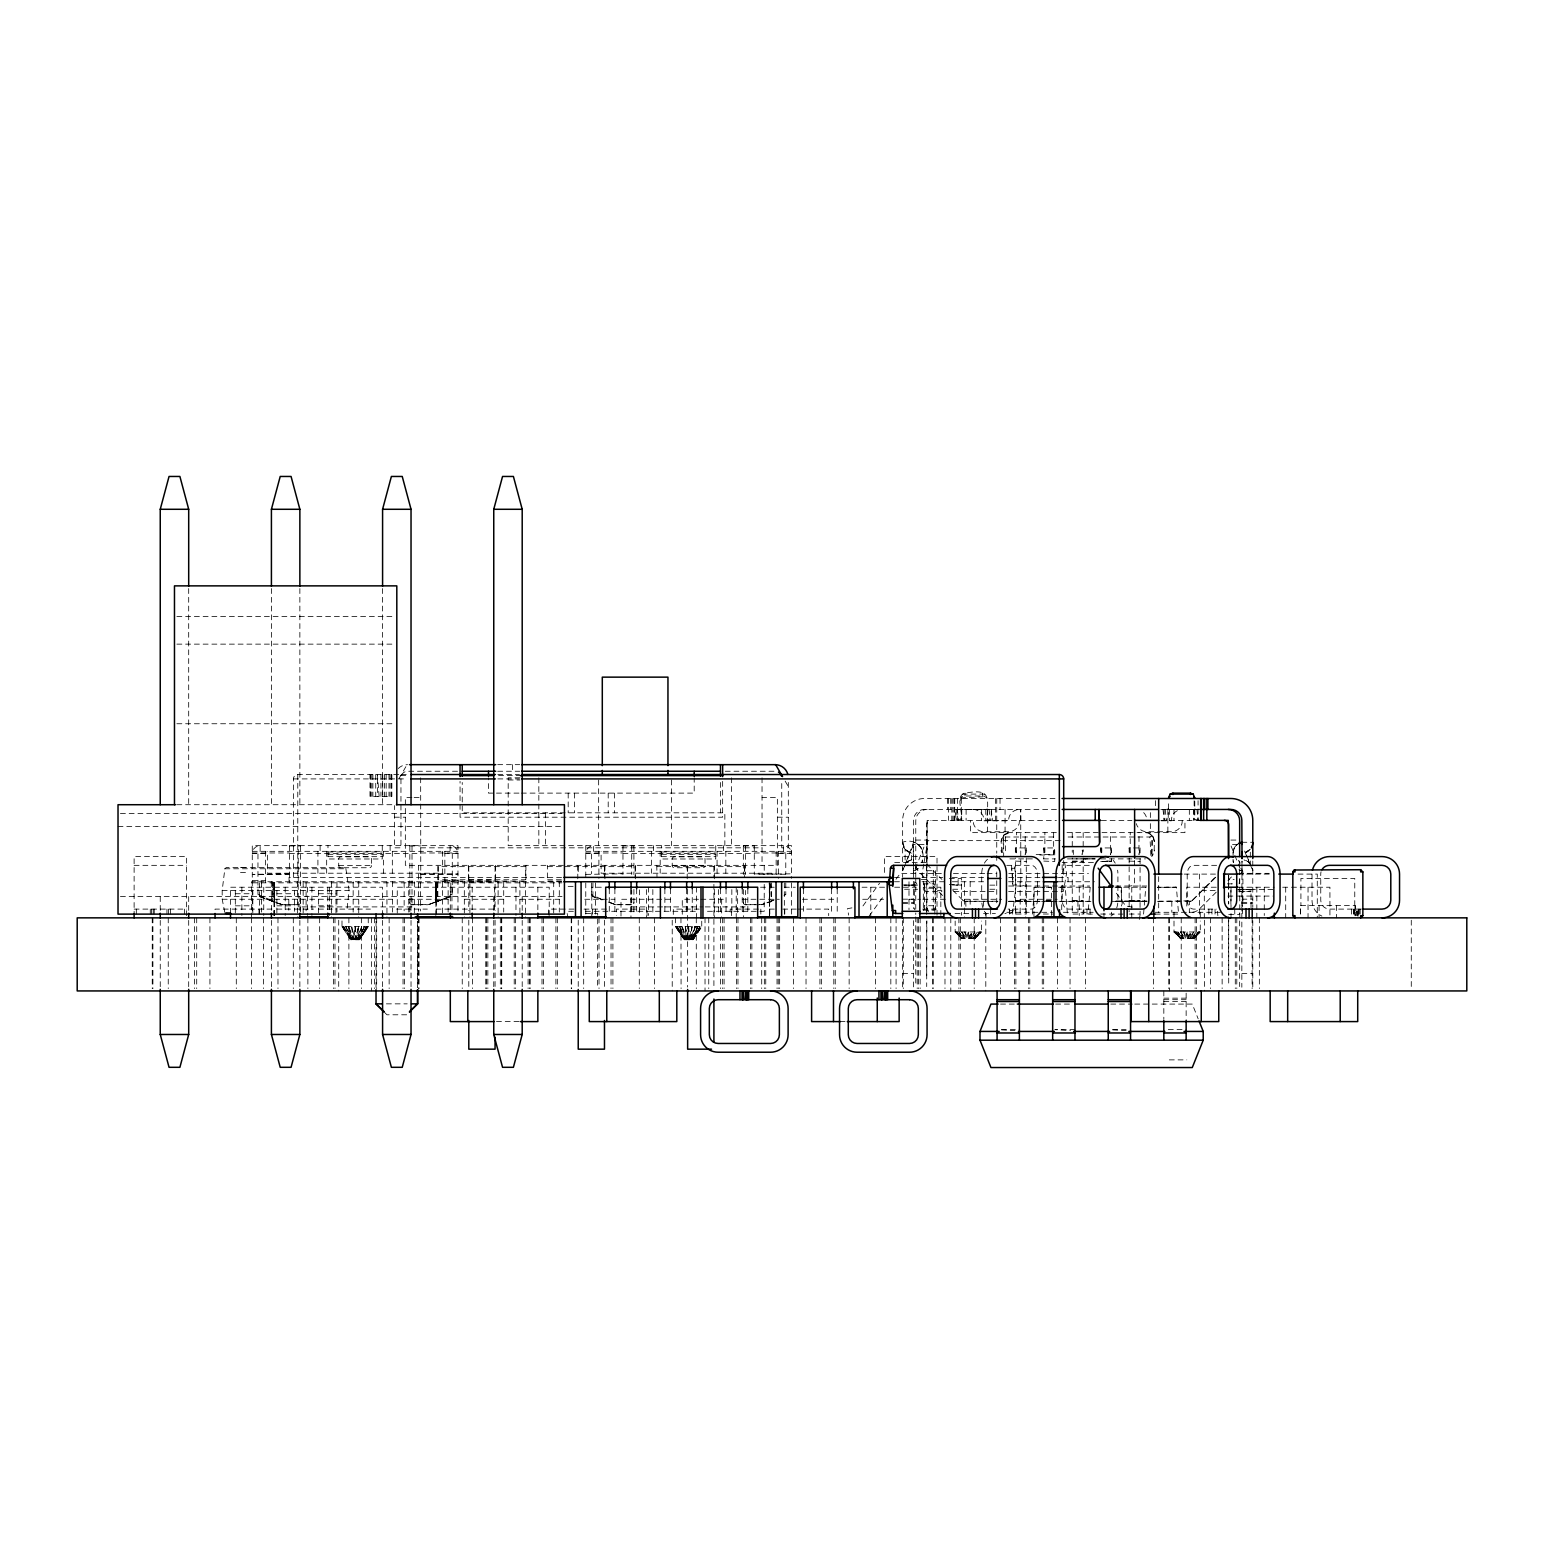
<?xml version="1.0" encoding="UTF-8"?>
<svg xmlns="http://www.w3.org/2000/svg" width="1544" height="1544" viewBox="0 0 1544 1544"><rect width="100%" height="100%" fill="white"/><g stroke="black" fill="none" stroke-linecap="round" stroke-linejoin="round"><path stroke-width="0.75" stroke-dasharray="5 3.75" d="M282.34 904.726L274.446 901.928L274.446 882.84L273.867 901.542L282.34 904.726L298.224 904.726A2.181 2.181 0 0 0 300.404 902.545M409.835 902.545A2.181 2.181 0 0 0 412.016 904.726L427.9 904.726L437.84 901.542L437.84 882.84M771.344 882.84L771.344 901.542L761.404 904.726L770.359 901.542M1239.658 879.462L1239.118 883.843M926.709 975.75L926.863 920.764M926.902 911.211L927.153 820.385L1056.424 820.385M1016.106 885.04L1012.767 885.04L1011.552 865.335A3.339 3.339 0 0 1 1014.852 868.268L1016.106 885.04L1012.98 910.555A3.339 3.339 0 0 1 1009.66 913.488L1004.912 913.488M1355.188 905.595L1355.149 915.824L1355.188 905.595L1300.492 905.595L1300.492 915.824L1300.492 905.595M926.863 862.015L927.153 820.385M273.906 915.515L274.446 882.84M435.833 915.515L436.373 882.84L435.794 901.928L427.9 904.726M769.337 915.515L769.877 882.84L769.298 901.928L773.197 900.384M974.862 938.559L980.98 931.978L973.974 938.559L977.584 931.978L971.581 938.559L971.697 931.978L968.3 938.559L964.903 931.978L965.019 938.559L959.017 931.978L962.607 938.559L955.62 931.978L961.738 938.559L974.862 938.559L981.424 931.978L981.424 921.035M1193.686 938.559L1199.804 931.978L1192.817 938.559L1196.407 931.978L1190.405 938.559L1190.521 931.978L1187.124 938.559L1183.727 931.978L1183.843 938.559L1177.84 931.978L1181.449 938.559L1174.444 931.978L1180.562 938.559L1193.686 938.559L1200.267 931.978L1200.267 921.035M1357.813 915.669L1357.967 909.107L1357.967 917.85M436.855 901.542L435.794 901.928L436.373 882.84M274.407 915.515L273.867 882.84L274.446 901.928L272.4 901.542L273.076 882.84M774.219 899.862L769.298 901.928L769.993 882.84M926.728 911.385L926.882 910.111M1002.654 852.732L1003.677 835.207L1009.872 832.641A8.762 8.762 0 0 0 1001.11 841.383L1001.747 853.388M1151.863 854.141L1152.886 836.616L1150.319 834.049L1145.551 832.641A8.762 8.762 0 0 1 1154.314 841.383L1154.159 851.748L1151.747 856.322A8.762 8.762 0 0 0 1154.314 850.146M1032.415 914.106L1034.596 887.317L1044.034 887.317M1090.18 887.317L1087.999 914.106L1095.005 914.106M1143.583 914.106L1144.123 907.409M1144.316 905.17L1145.764 887.317M368.244 917.85L368.244 926.612L341.996 926.612L350.893 939.736L343.752 926.612L352.032 939.736L348.558 926.612L353.981 939.736L355.12 926.612L356.259 939.736L361.682 926.612L358.208 939.736L366.488 926.612L359.347 939.736L350.739 939.736L341.996 926.612L341.996 917.85M675.5 917.85L675.5 926.612L684.397 939.736L677.256 926.612L685.536 939.736L682.062 926.612L687.485 939.736L688.624 926.612L689.763 939.736L695.186 926.612L691.712 939.736L699.992 926.612L692.851 939.736L701.748 926.612L701.748 917.85M367.8 926.612L359.347 939.736L368.244 926.612L359.501 939.736L367.8 926.612L358.903 939.736L364.403 926.612L357.301 939.736L358.517 926.612L355.12 939.736L351.723 926.612L352.939 939.736L345.837 926.612L351.337 939.736L342.44 926.612M693.005 939.736L701.304 926.612L692.407 939.736L697.907 926.612L690.805 939.736L692.021 926.612L688.624 939.736L685.227 926.612L686.443 939.736L679.341 926.612L684.841 939.736L675.944 926.612L684.243 939.736L693.005 939.736L701.748 926.612L675.5 926.612L684.243 939.736M1001.11 841.383L1003.677 835.207L1005.491 837.002L1056.038 837.002M922.347 860.066L922.058 862.556A10.943 10.943 0 0 0 922.347 860.066C926.111 848.061 914.569 837.523 902.642 842.271M1019.503 820.385L1019.136 823.647A10.943 10.943 0 0 1 1008.56 831.753L984.049 831.753A10.943 10.943 0 0 1 973.473 823.647L973.106 820.385M1182.318 820.385L1181.951 823.647A10.943 10.943 0 0 1 1171.375 831.753L1146.864 831.753A10.943 10.943 0 0 1 1136.287 823.647M1233.077 852.983L1234.196 848.158L1237.342 844.317A10.943 10.943 0 0 0 1233.077 852.983L1233.077 860.066A10.943 10.943 0 0 0 1233.366 862.556L1233.077 860.066M224.787 912.33L222.182 899.245L222.182 890.483L224.864 868.77L226.273 867.535L345.74 867.728L349.098 890.483L346.917 910.149M960.638 800.41L961.121 797.051L963.572 795.99L983.953 795.99L986.886 798.036M1015.354 852.327L1015.354 847.946L1026.277 847.946L1025.197 854.527L1025.197 832.641M1036.14 854.527L1053.645 854.527L1054.726 847.946L1043.802 847.946L1043.802 858.889M1082.826 850.146L1082.093 854.527L1082.093 850.146M1100.698 852.327L1100.698 847.946L1111.622 847.946L1110.541 854.527L1110.541 832.641M1129.146 852.327L1129.146 847.946L1140.07 847.946L1138.989 854.527L1138.989 832.641M356.259 939.736L358.517 926.612M689.763 939.736L692.021 926.612M923.775 864.1L922.115 873.479L925.281 891.428L941.956 891.428M924.181 861.764L927.905 840.65L1060.767 840.65M1139.279 919.433L1140.418 912.967M961.738 938.559L955.157 931.978L961.951 938.559L956.933 931.978L963.649 938.559L961.738 931.978L966.602 938.559L968.3 931.978L969.999 938.559L974.862 931.978L972.932 938.559L979.668 931.978L974.631 938.559L981.424 931.978L955.157 931.978L955.157 921.035M969.999 938.559L971.697 931.978M1174.444 931.978L1180.793 938.559L1174 931.978L1180.793 938.559L1175.756 931.978L1182.492 938.559L1180.562 931.978L1185.425 938.559L1187.124 931.978L1188.822 938.559L1193.686 931.978L1191.775 938.559L1198.491 931.978L1193.473 938.559L1200.267 931.978L1174 931.978L1174 921.035M1188.822 938.559L1190.521 931.978M1228.541 883.843L1228.715 879.462L1234.177 879.462M357.301 939.736L361.682 926.612M690.805 939.736L695.186 926.612M902.642 870.797L905.286 864.215M906.154 862.015L913.585 842.271A10.943 10.943 0 0 1 922.347 852.983M917.078 864.138L913.585 872.9L913.179 844.452L924.972 844.452L917.966 861.957M904.475 866.396L913.585 844.452M1233.714 849.316L1234.505 847.617M358.208 939.736L364.403 926.612M691.712 939.736L697.907 926.612M971.581 938.559L974.862 931.978M1190.405 938.559L1193.686 931.978M960.638 797.901L985.921 796.665M398.989 778.601L407.037 764.666M358.903 939.736L366.488 926.612M692.407 939.736L699.992 926.612M692.851 939.736L701.304 926.612M450.809 882.84L450.809 894.458L449.439 896.504L435.794 901.928L435.794 882.84L435.794 901.928M412.016 904.726L428.653 904.591L450.906 896.504L452.276 894.458L452.276 853.523A2.181 2.181 0 0 0 450.095 851.323L450.095 845.649A7.874 7.874 0 0 1 457.97 853.523L444.846 853.523M785.78 882.84L785.78 894.458L782.943 896.504M972.932 938.559L977.584 931.978M1191.775 938.559L1196.407 931.978M862.961 905.923L879.52 883.284M869.195 915.939L883.303 896.639M896.002 879.269L900.229 873.479L941.377 873.479M957.936 809.442L991.267 809.442L991.267 820.385L986.886 819.381C988.276 796.434 990.804 788.463 965.019 793.133C954.443 795.797 963.977 812.511 960.638 819.381L956.257 820.385L955.118 809.442M973.974 938.559L979.668 931.978M1192.817 938.559L1198.491 931.978M974.631 938.559L980.98 931.978M1193.473 938.559L1199.804 931.978M1250.312 849.412L1244.02 853.195L1250.312 849.412L1250.312 863.656L1244.02 859.854M1215.244 877.552L1191.698 901.213L1158.521 901.252M1215.611 877.224L1202.506 890.405L1215.765 890.405M1150.859 855.453L1149.933 837.002L1151.747 835.207L1151.747 853.986M1157.517 901.349L1191.891 900.77L1215.881 876.973M1216.189 892.2L1199.437 908.953A11.387 11.387 0 0 1 1191.389 912.292M1227.943 880.466L1232.98 875.409M960.638 808.94L959.345 809.403L989.607 809.442M1168.538 808.94L1165.816 809.442M909.609 860.375L906.405 862.305L911.404 859.854L911.404 853.195L905.112 849.412L902.642 842.484A10.943 10.943 0 0 0 905.112 849.412L905.112 863.656M918.082 868.732L913.585 870.797A10.943 10.943 0 0 0 918.082 868.732L915.38 870.256M1248.536 851.149L1245.815 852.674M906.888 861.919L911.404 859.854M770.668 882.84L771.344 901.542L762.157 904.591L745.52 904.726A2.181 2.181 0 0 1 743.339 902.545M436.373 901.542L450.906 896.504M1012.98 910.555L1009.66 910.555L1009.66 913.488M851.921 907.872L847.502 908.663L848.64 915.129M1190.829 901.194L1189.324 901.349L1189.324 912.292M1240.083 891.641L1251.026 891.023M1014.852 868.268L1011.552 868.268L1012.767 878.459L1016.106 878.459M1102.879 861.436L1111.622 861.089L1102.879 861.089M1015.354 901.349L1043.802 901.349M1147.057 901.078L1116.003 901.02M289.461 873.827L252.27 874.367L289.461 874.367M420.779 874.367L457.97 873.827M585.774 874.367L622.965 873.827M758.934 874.29L791.474 873.827M1039.807 855.029L1056.25 854.836M989.858 885.137L998.601 885.137M1237.902 889.614L1251.026 889.518L1251.026 909.049M1046.388 887.279L1051.097 887.26M1060.516 887.298L1065.244 887.221L1060.516 887.317L1065.244 887.221L1067.425 914.106M1116.1 887.298L1120.828 887.221L1116.1 887.317L1120.828 887.221L1122.469 907.409M1157.556 887.26L1176.412 887.221L1157.556 887.317L1176.412 887.221L1177.319 898.473M1163.018 809.442L1164.157 820.385L1168.19 819.999L1168.538 800.41M1072.25 858.889L1093.306 858.85M1083.174 858.889L1095.024 858.869M1058.894 901.329L1089.774 901.329M1115.849 901.31L1146.671 901.271M176.865 616.519L394.415 616.519M176.865 644.137L394.415 644.137M176.865 723.75L394.415 723.75M497.689 764.666L519.73 764.666M457.487 771.247L407.539 771.247A6.562 6.562 0 0 0 400.957 777.809L400.957 847.83L394.395 847.83L394.395 805.601M497.689 771.247L519.73 771.247M725.217 771.247L775.165 771.247M293.418 877.378L293.418 778.909A4.381 4.381 0 0 1 297.78 774.528L406.226 774.528M497.805 774.528L519.498 774.528M400.726 775.609L407.365 775.609M498.596 775.609L520.289 775.609M519.981 777.809L508.188 777.809L508.188 845.649L791.474 845.649L791.474 878.401M293.418 778.909L406.226 778.909M497.805 778.909L519.498 778.909M508.188 779.99L519.981 779.99M518.977 793.114L488.502 793.114L488.502 777.809M521.312 793.114L694.202 793.114L694.202 777.809M962.221 794.098L985.304 794.098M411.901 797.495L405.339 797.495L405.339 865.335L777.365 865.335L777.365 797.495L762.041 797.495M414.101 797.495L420.663 797.495M1054.996 798.499L924.528 798.499A21.886 21.886 0 0 0 902.642 820.385L902.642 877.166M176.846 804.713L394.434 804.713M1197.488 809.442L1167.245 809.403L1199.167 809.442L1160.818 809.442M1056.424 809.442L924.528 809.442A10.943 10.943 0 0 0 913.585 820.385L913.585 908.702M120.413 813.456L562.035 813.456M394.395 817.201L405.339 817.201M777.365 817.201L788.308 817.201M1101.374 820.385L1131.906 820.385M1160.818 820.385L1200.692 820.385M1161.3 820.81L1171.375 820.81L1171.742 817.548A10.943 10.943 0 0 1 1182.318 809.442M118.019 826.6L562.035 826.6M1056.366 832.641L970.481 832.641L970.481 820.385M1067.001 832.641L1184.943 832.641L1184.943 820.385M1068.081 837.002L1135.477 837.002M1137.889 837.002L1149.933 837.002M915.766 840.071L926.709 840.071L926.825 862.131M1230.896 840.071L1237.458 840.071M1241.839 842.271L1252.782 842.271M1237.535 844.452L1230.452 844.452L1233.965 853.214M289.461 845.919L300.404 845.919M409.835 845.919L420.779 845.919M622.965 845.919L633.909 845.919M743.339 845.919L754.283 845.919M420.663 847.83L762.041 847.83M252.27 851.323L457.97 851.323M585.774 851.323L791.474 851.323M327.984 851.979L382.256 851.979M661.488 851.979L715.76 851.979M252.27 852.983L289.461 852.983M420.779 852.983L457.97 852.983M585.774 852.983L622.965 852.983M754.283 852.983L791.474 852.983M265.394 853.523L252.27 853.523A7.874 7.874 0 0 1 260.145 845.649L260.145 851.323A2.181 2.181 0 0 0 257.964 853.523L257.964 894.458L259.334 896.504L281.587 904.591L298.224 904.726M289.461 853.523L420.779 853.523M598.898 853.523L585.774 853.523A7.874 7.874 0 0 1 593.649 845.649L593.649 851.323A2.181 2.181 0 0 0 591.468 853.523L591.468 873.827M622.965 853.523L754.283 853.523M778.35 853.523L791.474 853.523A7.874 7.874 0 0 0 783.599 845.649L783.599 851.323A2.181 2.181 0 0 1 785.78 853.523L785.78 873.827M327.984 854.295L382.256 854.295M661.488 854.295L715.76 854.295M327.984 856.669L382.256 856.669M661.488 856.669L715.76 856.669M1009.872 858.889L1032.859 858.889M1043.454 858.889L1055.459 858.889M1067.444 858.889L1095.178 858.889M1100.698 858.889L1145.551 858.889M1015.354 861.089L1026.277 861.513M1043.802 861.089L1054.726 861.513L1054.726 847.946M1072.25 861.089L1083.174 861.089M1129.146 861.089L1140.07 861.513M1072.25 861.513L1083.174 861.513M1100.698 861.513L1111.622 861.513L1111.622 858.001M894.69 862.536L926.496 862.536M1062.176 862.536L1093.982 862.536M134.116 865.335L186.631 865.335M1006.746 865.335L1031.238 865.335A8.762 6.195 -90 0 1 1037.414 874.097L1037.414 900.345A8.762 6.195 -90 0 1 1031.238 909.107L1008.02 909.107M1089.292 865.335L1068.409 865.335A8.762 6.195 -90 0 0 1062.214 874.097L1062.214 900.345A8.762 6.195 -90 0 0 1068.409 909.107L1092.901 909.107M1216.614 865.335L1193.396 865.335A8.762 6.195 -90 0 0 1187.201 874.097L1187.201 900.345A8.762 6.195 -90 0 0 1193.396 909.107L1216.614 909.107M338.715 865.547L371.525 865.547L371.525 858.985A2.181 2.181 0 0 0 369.344 856.804L340.896 856.804A2.181 2.181 0 0 0 338.715 858.985L338.715 865.547A2.181 2.181 0 0 0 340.896 867.747L369.344 867.747A2.181 2.181 0 0 0 371.525 865.547M672.219 865.547L705.029 865.547L705.029 858.985A2.181 2.181 0 0 0 702.848 856.804L674.4 856.804A2.181 2.181 0 0 0 672.219 858.985L672.219 865.547A2.181 2.181 0 0 0 674.4 867.747L702.848 867.747A2.181 2.181 0 0 0 705.029 865.547M547.58 866.647L635.124 866.647L635.124 877.59M657.011 866.647L744.536 866.647L744.536 877.59M240.497 867.535L247.619 867.535M224.864 868.77L346.416 868.77M926.709 870.719L935.471 870.719L935.471 909.976M240.497 872.553L247.619 872.553M1238.558 873.344L1269.303 873.344M953.42 873.479L984.705 873.479M987.118 873.479L996.749 873.479M1008.772 873.479L1088.443 873.479M1184.209 874.097L1216.904 874.097M1237.921 874.097L1269.187 874.097M1298.041 874.097L1317.283 874.097L1317.283 917.85M561.572 877.378L289.037 877.378L289.037 881.759M894.42 877.378L900.268 877.378M921.961 877.378L942.67 877.378M952.32 877.378L984.628 877.378M1008.714 877.378L1040.058 877.378M1058.431 877.378L1068.081 877.378L1068.081 881.759M949.367 878.459L961.41 878.459L961.41 906.791M921.247 879.462L926.709 879.462L926.882 883.843M547.58 879.771L561.784 879.771M468.797 880.08L495.064 880.08M252.27 880.659L265.394 880.659M444.846 880.659L457.97 880.659M561.63 881.084L547.367 881.084L547.367 865.335M561.572 881.759L251.614 881.759L251.614 916.769M894.42 881.759L899.747 881.759M922.038 881.759L946.067 881.759M952.32 881.759L985.439 881.759M1008.599 881.759L1041.023 881.759M1058.431 881.759L1094.426 881.759M468.797 881.971L495.064 881.971M252.27 882.84L561.939 882.84M916.808 883.843L915.785 882.55M923.254 883.843L934.139 883.843A4.381 1.023 -90 0 1 935.162 888.225L935.162 905.73A4.381 1.023 -90 0 1 934.139 910.111L921.421 910.111M1227.326 883.843L1234.003 883.843M949.367 884.596L958.11 884.596L958.11 878.459M902.314 885.04L919.819 885.04M1008.657 886.024L1089.639 886.024M1115.81 886.024L1146.767 886.024M568.153 886.352L573.635 886.352M601.311 887.221L591.796 887.221L591.796 917.85M760.497 887.221L774.818 887.221M784.371 887.221L795.314 887.221M862.054 887.221L885.137 887.221M894.671 887.221L916.171 887.221M1058.605 887.221L1091.183 887.221M1114.922 887.221L1149.276 887.221M1216.247 887.221L1186.796 887.221L1186.796 906.077M1238.134 887.221L1274.34 887.221M1282.697 887.221L1329.924 887.221L1329.924 917.85M923.505 883.843A4.381 1.023 -90 0 1 924.528 888.225L935.162 888.225M904.514 889.247L917.638 889.247M952.648 889.247L961.41 889.247M989.858 889.247L998.601 889.247M1272.912 889.518L1237.902 889.518L1251.026 889.614M222.182 890.483L349.098 890.483M937.44 890.405L941.859 890.405M953.864 891.428L996.71 891.428M1008.618 891.428L1063.391 891.428L1066.557 873.479L1064.491 861.764M235.306 893.744L252.811 893.744M276.878 893.744L294.402 893.744M318.469 893.744L335.974 893.744M257.964 894.458L274.446 901.928L273.751 882.84M450.809 894.458L452.276 894.458M591.468 882.84L591.468 894.458L602.102 899.612M784.313 894.458L785.78 894.458M1227.866 896.08L1237.342 896.08M1237.902 896.08L1272.912 896.08M259.334 896.504L273.867 901.542M591.468 894.458L592.838 896.504L603.029 899.862M120.413 896.62L562.035 896.62M902.642 899.168L913.585 899.168M1241.839 899.168L1252.782 899.168M222.182 899.245L349.098 899.245M353.151 899.264L392.543 899.264M408.735 899.264L448.127 899.264M464.319 899.264L503.711 899.264M519.903 899.264L559.295 899.264M584.751 899.264L614.879 899.264M670.463 899.264L620.997 899.264L620.997 916.769M698.506 899.264L682.274 899.264L682.274 916.769M700.822 899.264L726.047 899.264M742.239 899.264L779.315 899.264M802.455 899.264L837.215 899.264M862.671 899.264L883.535 899.264M908.991 899.264L920.571 899.264M922.887 899.264L946.067 899.264M964.575 899.264L1001.651 899.264M1020.159 899.264L1057.235 899.264M1015.354 900.48L1026.277 900.48M1045.983 900.48L1052.545 900.48M1072.25 900.48L1083.174 900.48M1129.146 900.48L1140.07 900.48M1015.354 900.905L1026.277 900.905M1045.983 900.905L1054.726 900.905M1072.25 900.905L1083.174 900.905M1129.146 900.905L1140.07 900.905M962.645 900.075A4.381 4.381 0 0 0 965.733 901.349L984.995 901.349M987.407 901.349L997.906 901.349M1008.367 901.349L1090.952 901.349M1111.622 901.349L1147.057 901.349M902.642 902.371L913.585 902.371M1241.839 902.371L1252.782 902.371M902.642 903.529L913.585 903.529M1241.839 903.529L1252.782 903.529M615.844 904.726L607.95 901.928L615.844 904.726L631.728 904.726A2.181 2.181 0 0 0 633.909 902.545M745.52 904.726L759.127 904.726M235.306 905.826L252.811 905.826M276.878 905.826L294.402 905.826M318.469 905.826L335.974 905.826M923.505 910.111A4.381 1.023 -90 0 0 924.528 905.73L935.162 905.73M662.55 906.907L631.728 906.907L631.728 890.425M664.924 906.907L702.848 906.907M705.222 906.907L745.52 906.907L745.52 890.425M134.116 909.107L186.631 909.107M276.878 909.107L313.548 909.107M318.469 909.107L335.974 909.107M339.796 909.107L370.444 909.107M396.692 909.107L427.341 909.107M436.083 909.107L495.18 909.107M574.001 909.107L548.564 909.107L548.564 915.669M584.018 909.107L607.661 909.107M699.22 909.107L673.3 909.107L673.3 915.669M758.49 909.107L730.196 909.107L730.196 915.669M774.316 909.107L769.587 909.107L769.587 915.669M782.731 909.107L796.318 909.107M797.958 909.107L828.684 909.107L828.684 915.669M922.694 909.107L937.015 909.107M1361.132 909.107L1329.519 909.107A8.762 8.762 0 0 1 1320.757 900.345L1320.757 874.097A8.762 8.762 0 0 1 1321.066 871.82M568.617 911.288L573.403 911.288M585.369 911.288L697.888 911.288M707.461 911.288L757.66 911.288M759.86 911.288L764.222 911.288L764.222 883.728M1006.746 912.292L1052.699 912.292M1063.43 912.292L1093.191 912.292M1155.144 912.292L1186.815 912.292M1189.169 912.292L1221.979 912.292M567.15 913.488L567.941 917.85M585.659 913.488L597.702 913.488L597.586 988.585M955.022 913.488L969.285 913.488M983.528 913.488L995.417 913.488M1043.358 914.029L1052.545 914.048M1100.698 914.048L1123.009 914.106M1129.146 914.048L1140.07 914.048L1140.07 858.001M1155.259 914.106L1178.593 914.106L1177.493 900.712M1228.715 914.473L1239.658 914.473L1239.658 912.813M902.642 973.569L913.585 973.569M1241.839 973.569L1252.782 973.569M1163.829 998.157L1186.139 998.157M1163.829 999.701L1186.139 999.701M1163.829 1001.516L1186.139 1001.516M386.405 1003.851L407.211 1003.851M1000.531 1004.082L1014.91 1004.082M1055.652 1004.082L1070.031 1004.082M1110.773 1004.082L1132.35 1004.082M1134.744 1004.082L1192.277 1004.082L1198.163 1018.808M406.651 1014.794L386.965 1014.794L384.224 1012.053M496.473 1021.588L520.347 1021.588M840.399 1021.588L845.012 1021.588M1001.535 1029.636L1019.387 1029.636M1074.971 1029.636L1054.88 1029.636L1070.513 1030.659M1112.703 1029.636L1126.097 1029.636M1168.287 1029.636L1186.139 1029.636M1169.291 1059.879L1186.796 1059.879M1199.167 820.385L1194.786 819.381L1194.786 800.41M997.038 901.252L963.726 901.213L952.744 890.174M1008.927 901.271L1044.612 901.31M1047.006 901.31L1056.521 901.329M631.728 904.726L615.091 904.591L607.371 901.542M754.283 873.827L786.822 874.29M420.779 873.827L457.97 874.367M1237.902 891.023L1251.026 891.756M1112.703 1029.887L1126.097 1030.659M1001.535 1029.887L1014.929 1030.659M1196.079 809.403L1194.786 808.94M988.179 809.403L986.886 808.94M1132.331 907.1L1125.711 905.923L1116.061 892.721M1240.044 870.256L1241.839 870.797A10.943 10.943 0 0 1 1239.465 870.025L1238.365 869.426M906.888 851.149L911.404 853.195M273.385 901.542L274.446 901.928M592.838 896.504L601.542 899.862M1245.815 860.375L1249.019 862.305L1246.394 860.626M915.38 842.792L918.564 844.722M909.609 852.674L905.112 849.412M926.844 864.331L941.937 879.424M942.573 895.539L919.105 872.071A11.387 11.387 0 0 1 916.171 866.975M928.658 911.558L926.709 907.911A4.381 4.381 0 0 0 928.002 910.999L926.709 907.911M955.62 931.978L961.951 938.559M1175.756 931.978L1181.449 938.559M956.933 931.978L962.607 938.559M1177.84 931.978L1182.492 938.559M959.017 931.978L963.649 938.559M675.944 926.612L684.397 939.736M785.143 781.09L788.308 786.552M677.256 926.612L684.841 939.736M343.752 926.612L351.337 939.736M1152.886 836.616L1154.314 841.383M1180.562 931.978L1183.843 938.559M961.738 931.978L965.019 938.559M679.341 926.612L685.536 939.736M345.837 926.612L352.032 939.736M920.919 847.617L921.71 849.316M904.051 847.868L902.642 842.484M1244.58 851.034L1247.301 857.615M1248.227 859.815L1250.949 866.396M1246.626 855.434L1249.27 862.015M1250.138 864.215L1252.782 870.797M1234.833 855.395L1237.458 861.957M1238.346 864.138L1241.839 872.9L1242.013 861.05L1241.839 911.095M682.062 926.612L686.443 939.736M348.558 926.612L352.939 939.736M1183.727 931.978L1185.425 938.559M964.903 931.978L966.602 938.559M685.227 926.612L687.485 939.736M351.723 926.612L353.981 939.736M1129.146 847.946L1130.227 854.527L1130.227 832.641M1100.698 847.946L1101.779 854.527L1101.779 847.946M1043.802 847.946L1044.883 854.527L1044.883 832.641M1015.354 847.946L1016.434 854.527L1016.434 832.641M1196.947 809.442L1198.067 820.385L1198.067 800.68M1165.237 809.442L1166.376 820.385M991.267 809.442L992.406 820.385M989.048 809.442L990.186 820.385M957.357 809.442L958.477 820.385M1217.463 911.327L1217.869 915.669M1357.311 915.669L1356.751 909.107L1356.751 915.669M379.148 796.414L377.392 774.528L377.392 796.414M437.164 882.84L437.84 901.542M965.733 901.349L965.965 907.911M769.298 901.928L769.298 882.84L769.877 901.542M769.298 882.84L769.838 915.515M435.794 882.84L436.334 915.515M1234.737 909.107L1234.814 915.669M1020.816 820.385L1020.719 809.442L1020.816 881.663A4.381 4.381 0 0 0 1025.197 886.024M1228.426 875.351L1228.503 904.051M1228.561 920.764L1228.715 975.75M1411.274 920.224L1411.274 988.585M1360.148 909.107L1360.148 917.85M1359.183 909.107L1359.183 917.85M1358.43 909.107L1358.43 915.669M1354.764 905.595L1354.764 878.459L1300.916 878.459L1300.916 905.595M1354.802 909.107L1354.802 915.669M1354.049 909.107L1354.049 915.669M1353.586 909.107L1353.586 917.85M1351.405 909.107L1351.405 917.85M1336.602 905.595L1336.602 917.85M1319.078 905.595L1319.078 917.85M1312.014 874.097L1312.014 900.345A17.505 17.505 0 0 0 1321.915 916.132M1308.038 887.221L1308.038 917.85M1285.708 887.221L1285.708 917.85M1264.266 887.221L1264.266 915.495M1259.344 917.85L1259.344 988.585M1256.835 887.221L1256.835 910.786M1256.835 913.141L1256.835 917.85M1252.782 860.954L1252.782 907.389M1252.782 920.649L1252.782 987.234M1252.126 917.85L1252.126 988.585M1242.38 887.221L1242.38 906.077M1242.38 908.432L1242.38 915.495M1241.839 913.276L1241.839 987.234M1239.658 860.934L1239.813 917.85M1239.658 920.938L1239.658 986.577M1236.802 917.85L1236.802 988.585M1235.277 917.85L1235.277 988.585M1231.012 887.221L1231.012 917.85M1230.896 890.405L1230.896 905.73M1228.715 875.371L1228.715 903.761M1228.715 916.827L1228.715 986.577M1222.134 917.85L1222.134 988.585M1215.051 909.107L1215.051 917.85M1211.963 909.107L1211.963 915.669M1210.438 917.85L1210.438 988.585M1208.875 909.107L1208.875 915.669M1204.629 920.224L1204.629 990.939M1204.301 887.221L1204.301 917.85M1200.267 912.292L1200.267 918.854M1199.437 874.097L1199.437 917.85M1196.542 917.85L1196.542 988.585M1195.114 917.85L1195.114 988.585M1194.13 800.68L1194.13 820.385M1193.686 809.442L1193.686 820.385M1189.324 809.442L1189.324 820.385M1187.124 931.978L1187.124 938.559M1186.139 993.139L1186.139 1019.484M1181.218 917.85L1181.218 988.585M1174 809.442L1174 820.385M1174 912.292L1174 918.854M1171.819 901.349L1171.819 912.292M1169.619 809.442L1169.619 820.385M1169.619 917.85L1169.619 990.939M1168.75 917.85L1168.75 988.585M1167.862 809.442L1167.862 831.753M1164.157 809.442L1164.157 820.385M1163.829 990.939L1163.829 1019.484M1158.676 876.645L1158.676 912.292M1155.394 800.68L1155.394 807.242M1153.426 917.85L1153.426 988.585M1150.357 812.646L1150.357 817.548M1150.357 823.647L1150.357 831.753M1140.07 847.946L1140.07 856.708M1134.608 860.452L1134.608 881.663A4.381 4.381 0 0 1 1130.227 886.024M1131.771 887.221L1131.771 910.786M1131.771 913.141L1131.771 917.85M1129.146 858.001L1129.146 911.848M1121.484 887.221L1121.484 906.077M1111.622 847.946L1111.622 856.708M1111.622 912.214L1111.622 914.048M1103.979 913.141L1103.979 917.85M1090.064 909.107L1090.064 917.85M1086.976 909.107L1086.976 917.85M1085.374 917.85L1085.374 988.585M1083.869 909.107L1083.869 917.85M1083.174 832.641L1083.174 847.946M1083.174 849.779L1083.174 851.921M1083.174 858.001L1083.174 914.048L1072.25 914.048L1072.25 858.001M1079.237 887.221L1079.237 915.495M1077.924 901.349L1077.924 912.292M1073.331 850.146L1073.331 854.527M1072.25 832.641L1072.25 852.327M1070.05 917.85L1070.05 988.585M1063.7 860.568L1063.7 877.378M1062.176 864.717L1062.176 873.479M1061.732 887.221L1061.732 910.786M1057.582 917.85L1057.582 988.585M1053.645 832.641L1053.645 854.527M1051.445 915.495L1051.445 887.221L1033.94 887.221L1033.94 917.85M1043.686 917.85L1043.686 988.585M1042.258 917.85L1042.258 988.585M1029.79 917.85L1029.79 988.585M1028.362 917.85L1028.362 988.585M1026.277 847.946L1026.277 856.708M1026.277 858.001L1026.277 914.048L1015.354 914.048L1015.354 858.001M1025.756 881.759L1025.756 916.769M1020.159 881.759L1020.159 914.588M1015.759 909.107L1015.894 988.585M1014.466 917.85L1014.466 988.585M1012.767 878.459L1012.767 885.04M1012.671 909.107L1012.671 917.85M1009.564 909.107L1009.564 917.85M1005.491 837.002L1005.491 852.327M1005.067 809.442L1005.067 831.753M1003.677 835.207L1003.677 856.322M1000.57 917.85L1000.57 988.585M1000.029 798.499L1000.029 809.442M996.749 798.499L996.749 853.195M996.749 855.395L996.749 862.575M996.749 871.955L996.749 902.815M995.648 798.499L995.648 820.385M990.669 909.107L990.669 915.669M987.562 809.442L987.562 831.753M985.805 809.442L985.805 820.385M986.018 913.488L986.018 917.85M985.805 920.224L985.805 990.939M985.477 912.388L985.477 915.225M983.605 901.349L983.605 907.911M982.524 793.133L982.524 795.874M981.424 809.442L981.424 820.385M974.206 917.85L974.206 988.585M970.172 881.759L970.172 907.447M968.3 931.978L968.3 938.559M966.1 809.442L966.1 820.385M965.019 793.133L965.019 795.874M964.575 881.759L964.575 916.769M961.738 809.442L961.738 820.385M961.41 912.388L961.41 915.225M961.294 798.499L961.294 820.385M960.31 917.85L960.31 988.585M958.882 917.85L958.882 988.585M957.357 798.499L957.357 820.385M956.257 809.442L956.257 820.385M954.732 798.499L954.732 820.385M954.153 798.499L954.153 820.385M952.976 798.499L952.976 820.385M951.876 798.499L951.799 820.385M950.795 917.85L950.795 990.939M950.718 798.499L950.718 809.442M948.595 798.499L948.595 820.385M947.514 798.499L947.514 809.442M944.986 917.85L944.986 988.585M940.836 915.495L940.836 887.221L923.331 887.221L923.331 910.786M937.015 863.173L937.015 856.592L884.5 856.592L884.5 874.097M937.015 866.493L937.015 915.669M934.834 909.107L934.834 915.669M933.29 870.719L933.29 909.976M933.29 917.85L933.29 988.585M932.518 917.85L932.518 988.585M926.709 914.473L926.709 824.747A4.381 4.381 0 0 1 931.09 820.385M926.709 921.556L926.709 986.577M926.496 864.717L926.496 873.479M924.528 888.225L924.528 905.73M920.147 917.85L920.147 988.585M918.622 917.85L918.622 988.585M917.194 917.85L917.194 988.585M915.766 877.146L915.766 820.81A11.387 11.387 0 0 1 927.153 809.442M915.766 878.015L915.766 914.473M915.766 916.827L915.766 986.577M914.588 881.759L914.588 909.763M913.585 920.649L913.585 987.234M908.991 881.759L908.991 909.763M903.298 917.85L903.298 988.585M902.642 920.649L902.642 987.234M896.08 917.85L896.08 988.585M890.83 917.85L890.83 988.585M875.506 917.85L875.506 988.585M870.797 887.221L870.797 917.85M849.142 917.85L849.142 988.585M837.215 888.765L837.215 914.588M835.246 917.85L835.246 988.585M833.818 917.85L833.818 988.585M831.618 888.765L831.618 914.434M821.35 917.85L821.35 988.585M819.922 917.85L819.922 988.585M806.026 917.85L806.026 988.585M803.42 888.765L803.42 914.434M793.558 917.85L793.558 988.585M791.474 882.84L791.474 915.669M788.308 782.441L788.308 847.83L781.746 847.83L781.746 782.441M784.757 909.107L784.757 915.669M784.313 882.84L784.371 915.495M779.662 917.85L779.662 988.585M778.35 851.323L778.35 878.401M778.234 917.85L778.234 988.585M777.037 917.85L777.037 988.585M776.149 851.323L776.149 873.209L601.098 873.209L601.098 851.323M765.766 917.85L765.766 988.585M764.222 865.335L764.222 874.522M764.338 917.85L764.338 988.585M762.041 777.809L762.041 865.335M761.713 917.85L761.713 988.585M760.845 909.107L760.845 915.669M754.283 845.649L754.283 874.367M751.87 917.85L751.87 988.585M750.442 917.85L750.442 988.585M747.836 888.765L747.836 914.434M745.52 845.649L745.52 874.483M744.748 865.335L744.748 874.348M743.339 845.649L743.339 874.522M743.339 889.402L743.552 916.769M742.239 888.765L742.239 914.588M737.974 917.85L737.974 988.585M737.646 889.846L737.646 915.515M736.546 917.85L736.546 988.585M736.218 887.221L736.218 917.85M731.837 889.576L731.837 915.495M731.412 777.809L731.412 845.649M731.412 911.288L731.412 915.669M726.047 888.765L726.047 914.588M725.834 851.323L725.834 873.209M724.85 845.649L724.85 812.819L462.235 812.819L462.235 782.48M724.078 917.85L724.078 988.585M723.634 845.649L723.634 851.323M722.65 781.38L722.65 817.201L460.054 817.201L460.054 781.38M722.65 917.85L722.65 988.585M721.666 899.264L721.666 916.769M720.469 782.48L720.469 812.819M720.45 888.765L720.45 914.434M720.469 917.85L720.469 988.585M718.5 889.576L718.5 915.495M717.072 851.323L717.072 873.209M715.76 845.649L715.76 858.985L661.488 858.985L661.488 845.649M714.332 865.335L714.332 878.845M714.332 889.576L714.332 917.85M713.907 866.647L713.907 877.59M713.907 884.365L713.907 987.06M708.754 917.85L708.754 988.585M705.029 917.85L705.029 990.939M696.614 887.221L696.614 917.85M696.286 917.85L696.286 988.585M692.252 888.765L692.252 914.434M688.624 926.612L688.624 939.736M687.64 866.647L687.64 874.309M687.64 889.132L687.64 987.06M687.196 865.335L687.196 878.845M686.655 888.765L686.655 914.588M680.962 917.85L681.078 988.585M672.219 920.224L672.219 990.939M671.582 779.99L671.582 845.649M670.463 888.765L670.463 914.588M664.866 888.765L664.866 914.434M660.176 851.323L660.176 873.209M656.779 865.335L657.011 877.59M654.598 917.85L654.598 988.585M653.614 845.649L653.614 851.323M652.842 889.576L652.842 915.495M651.414 851.323L651.414 873.209M648.461 887.221L648.461 915.495M647.052 915.669L647.052 909.107L616.403 909.107L616.403 915.669M646.492 889.576L646.492 917.85M639.602 889.846L639.602 915.515M639.274 917.85L639.274 988.585M636.668 888.765L636.668 914.434M635.337 865.335L635.337 878.845M633.909 845.649L633.909 874.522M633.909 889.402L633.909 915.515M631.728 845.649L631.728 874.483M631.071 888.765L631.071 914.588M630.956 889.576L630.956 917.85M622.965 845.649L622.965 874.367M614.879 888.765L614.879 914.588M614.512 793.114L614.512 812.819M612.91 917.85L612.91 988.585M611.038 917.85L611.038 988.585M609.282 888.765L609.282 914.434M608.201 793.114L608.201 812.819M604.92 865.335L604.92 878.845M604.476 866.647L604.476 877.59M604.476 920.185L604.476 987.06M598.898 851.323L598.898 878.401M599.014 917.85L599.014 988.585M598.647 779.99L598.647 845.649M595.501 882.84L595.501 915.669M592.935 882.84L592.935 894.458M592.491 909.107L592.491 917.85M585.774 845.649L585.774 878.401M585.774 882.84L585.774 915.669M583.69 917.85L583.69 988.585M578.228 866.647L578.228 874.309M578.228 920.185L578.228 987.06M577.784 865.335L577.784 878.845M574.503 793.114L574.503 812.819M571.666 917.85L571.666 988.585M571.222 917.85L571.222 988.585M568.192 793.114L568.192 812.819M559.295 881.759L559.295 912.099M557.326 917.85L557.326 988.585M555.898 917.85L555.898 988.585M553.698 881.759L553.698 916.769M549.22 915.495L549.22 887.221L397.252 887.221L397.252 915.495M545.399 812.819L545.399 845.649M543.43 917.85L543.43 988.585M542.002 917.85L542.002 988.585M538.837 777.809L538.837 845.649M537.852 887.221L537.852 910.786M530.21 917.85L530.21 988.585M529.534 917.85L529.534 988.585M528.106 917.85L528.106 988.585M525.925 865.335L525.925 881.084L437.956 881.084L437.956 865.335M525.5 881.759L525.5 916.769M522.2 896.62L522.2 910.883M522.2 920.398L522.2 989.318M519.903 881.759L519.903 916.769M515.966 887.221L515.966 915.495M515.638 917.85L515.638 988.585M514.21 917.85L514.21 988.585M512.569 764.666L512.569 771.247M503.711 881.759L503.711 912.099M501.742 917.85L501.742 988.585M501.626 917.85L501.626 988.585M500.314 917.85L500.314 988.585M498.114 881.759L498.114 916.769M495.508 865.335L495.508 881.084M495.064 866.647L495.064 910.632M495.064 920.185L495.064 987.06M494.524 887.221L494.524 915.495M493.752 896.62L493.752 910.883M493.752 920.398L493.752 989.318M487.846 917.85L487.846 988.585M486.418 917.85L486.418 988.585M485.742 917.85L485.742 988.585M472.522 917.85L472.522 988.585M472.194 887.221L472.194 915.495M469.916 881.759L469.916 916.769M468.797 866.647L468.797 910.632M468.797 920.185L468.797 987.06M468.372 865.335L468.372 881.084M464.319 881.759L464.319 916.769M462.235 917.85L462.235 988.585M457.97 910.863L457.97 845.649L252.27 845.649L252.27 910.863M451.948 887.221L451.948 915.495M450.308 887.221L450.308 913.141M448.127 881.759L448.127 912.099M444.846 851.323L444.846 882.84M442.645 851.323L442.645 873.209L267.594 873.209L267.594 851.323M442.53 881.759L442.53 916.769M420.663 777.809L420.779 882.84M420.45 882.84L420.45 910.979M419.042 917.85L419.042 988.585M418.482 865.335L418.482 911.288M418.366 917.85L418.366 988.585M414.332 881.759L414.332 916.769M412.016 845.649L412.016 906.907L298.224 906.907L298.224 845.649M411.032 896.62L411.032 910.883M411.032 920.398L411.032 989.318M409.835 845.649L409.835 915.515M408.735 881.759L408.735 912.099M404.47 917.85L404.47 988.585M404.142 882.84L404.142 910.863M403.042 917.85L403.042 988.585M392.33 851.323L392.33 873.209M392.543 881.759L392.543 912.099M391.848 774.528L391.848 796.414L370.039 796.414L370.039 774.528M391.558 774.528L391.558 796.414M390.111 774.528L390.111 796.414M390.13 845.649L390.13 851.323M389.146 917.85L389.146 988.585M388.992 774.528L388.992 796.414M386.946 881.759L386.946 916.769M386.154 774.528L386.154 796.414M384.495 774.528L384.495 796.414M383.568 851.323L383.568 873.209M382.738 774.528L382.738 796.414M382.584 588.553L382.584 804.713M382.468 915.495L382.468 887.221L230.5 887.221L230.5 913.141M382.584 920.398L382.584 989.318M382.256 845.649L382.256 858.985L327.984 858.985L327.984 845.649M380.943 774.528L380.943 796.414M376.678 917.85L376.678 988.585M376.022 921.208L376.022 987.33M375.732 774.528L375.732 796.414M374.574 917.85L374.574 988.585M372.895 774.528L372.895 796.414M371.776 774.528L371.776 796.414M371.525 917.85L371.525 990.939M370.328 774.528L370.328 796.414M361.354 917.85L361.354 988.585M358.748 881.759L358.748 916.769M355.12 926.612L355.12 939.736M353.151 881.759L353.151 912.099M348.886 917.85L348.886 988.585M338.715 920.224L338.715 990.939M336.959 881.759L336.959 912.099M335.974 890.483L335.974 915.669M334.99 917.85L334.99 988.585M333.562 917.85L333.562 988.585M331.362 881.759L331.362 916.769M329.412 887.221L329.412 915.495M327.772 887.221L327.772 913.141M326.672 851.323L326.672 873.209M320.11 845.649L320.11 851.323M319.666 917.85L319.666 988.585M318.469 890.483L318.469 915.669M317.91 851.323L317.91 873.209M311.907 887.221L311.907 915.495M307.874 917.85L307.874 988.585M307.526 887.221L307.526 915.495M306.098 882.84L306.098 910.863M303.164 881.759L303.164 916.769M300.404 845.649L300.404 915.515M299.864 588.553L299.864 804.713M299.864 896.62L299.864 910.883M299.864 920.398L299.864 989.318M297.78 774.528L297.78 877.378M297.567 881.759L297.567 916.769M294.402 890.483L294.402 911.307M293.302 917.85L293.302 988.585M289.461 845.649L289.461 882.84M288.805 899.264L288.805 910.207M285.196 887.221L285.196 915.495M277.978 917.85L277.978 988.585M276.878 890.483L276.878 915.669M274.156 915.669L274.156 909.107L215.06 909.107L215.06 913.488M272.4 882.84L272.4 901.542M271.416 588.553L271.416 804.713M271.416 896.62L271.416 910.883M271.416 920.398L271.416 989.318M271.3 881.759L271.3 899.264M265.394 851.323L265.394 882.84M263.754 887.221L263.754 915.495M263.406 917.85L263.406 988.585M261.399 881.759L261.399 912.099M259.431 882.84L259.373 915.495M258.987 909.107L258.987 915.669M252.811 890.483L252.811 915.669M251.614 917.85L251.614 988.585M241.868 887.221L241.868 915.495M236.29 917.85L236.29 988.585M235.306 890.483L235.306 915.669M209.926 917.85L209.926 988.585M196.706 917.85L196.706 988.585M194.602 917.85L194.602 988.585M188.696 588.553L188.696 804.713M188.696 896.62L188.696 910.883M188.696 920.398L188.696 989.318M186.631 915.669L186.631 856.592L134.116 856.592L134.116 913.488M184.45 909.107L184.45 915.669M170.477 909.107L170.477 915.669M168.528 909.107L168.528 915.669M168.238 917.85L168.238 988.585M166.945 909.107L166.945 915.669M160.248 896.62L160.248 910.883M160.248 920.398L160.248 989.318M154.226 909.107L154.226 915.669M153.203 909.107L153.203 915.669M152.914 917.85L152.914 988.585M152.238 917.85L152.238 988.585M151.621 909.107L151.621 915.669M150.27 909.107L150.27 915.669M136.316 909.107L136.316 915.669M986.384 914.029A17.505 12.371 -90 0 1 984.416 911.269M982.949 907.949A17.505 12.371 -90 0 1 981.714 900.345L981.714 874.097A17.505 12.371 -90 0 1 982.949 866.493M984.416 863.173A17.505 12.371 -90 0 1 988.72 858.31M1116.698 907.949A17.505 12.371 -90 0 0 1117.914 900.345L1117.914 874.097A17.505 12.371 -90 0 0 1117.605 870.198M1113.263 914.029A17.505 12.371 -90 0 1 1110.908 916.132M1113.263 860.394A17.505 12.371 -90 0 1 1115.212 863.173M1238.249 860.394A17.505 12.371 -90 0 1 1240.218 863.173M1242.592 870.198A17.505 12.371 -90 0 1 1242.92 874.097L1242.92 900.345A17.505 12.371 -90 0 1 1241.685 907.949M398.255 768.526A13.124 13.124 0 0 1 407.539 764.666M973.106 809.442A10.943 10.943 0 0 1 983.682 817.548L984.049 820.81L1008.56 820.81L1008.927 817.548A10.943 10.943 0 0 1 1019.503 809.442M1231.649 883.998A4.381 1.023 -90 0 1 1231.919 883.843M1143.66 812.646A10.943 10.943 0 0 1 1146.497 817.548M1192.779 900.075A4.381 4.381 0 0 1 1189.691 901.349M1001.419 852.404A8.762 8.762 0 0 1 1001.11 850.146M417.594 921.208L417.594 987.33L417.594 921.208M902.931 868.095L902.642 870.565A10.943 10.943 0 0 1 902.931 868.095M917.638 885.059L904.514 885.156L917.638 885.156M525.693 866.647L438.168 866.647L438.168 879.771L525.693 879.771L525.693 866.647M961.41 885.04L952.648 885.04L961.41 885.175M1252.782 870.565L1252.493 868.095A10.943 10.943 0 0 1 1252.782 870.565"/><path stroke-width="1.5" d="M409.546 1011.667L417.594 1003.851L417.594 989.685L417.594 1003.851L409.392 1012.053M946.646 865.335L893.744 865.335A3.339 3.339 0 0 0 890.444 868.268L889.19 885.04L892.316 910.555A3.339 3.339 0 0 0 895.636 913.488L902.757 913.488M1242.148 851.574L1242.032 858.676L1241.839 820.385A10.943 10.943 0 0 0 1230.896 809.442L1199.881 809.442M746.08 990.939L745.327 999.701L745.327 990.939M885.04 990.939L884.287 999.701L884.287 990.939M892.49 878.459C887.124 875.815 887.144 887.703 892.528 885.04L893.744 865.335M160.248 804.713L160.248 509.288L169.049 476.459L179.895 476.459L188.696 509.288L188.696 586.141M271.416 586.141L271.416 509.288L280.217 476.459L291.063 476.459L299.864 509.288L299.864 586.141M188.696 989.318L188.696 1034.48L179.895 1067.309L169.049 1067.309L160.248 1034.48L160.248 989.318M382.584 586.141L382.584 509.288L391.385 476.459L402.231 476.459L411.032 509.288L411.032 804.713M299.864 989.318L299.864 1034.48L291.063 1067.309L280.217 1067.309L271.416 1034.48L271.416 989.318M493.752 804.713L493.752 509.288L502.553 476.459L513.399 476.459L522.2 509.288L522.2 804.713M411.032 989.318L411.032 1034.48L402.231 1067.309L391.385 1067.309L382.584 1034.48L382.584 989.318M522.2 989.318L522.2 1034.48L513.399 1067.309L502.553 1067.309L493.752 1034.48L493.752 989.318M1292.83 915.669L1295.011 915.669L1295.011 917.85L1292.83 915.669L1292.83 871.897L1293.93 870.005L1360.669 869.716L1362.85 871.897L1362.85 915.669L1360.669 917.85L1360.669 915.669L1362.85 915.669M1199.013 1020.912L1203.22 1031.431L1203.22 1040.193L1192.277 1067.541L990.939 1067.541L979.996 1040.193L979.996 1031.431L990.939 1004.082L998.138 1004.082M1251.373 847.868L1252.145 846.151M1062.542 846.633L1095.217 846.633A4.381 4.381 0 0 0 1099.598 842.271L1099.598 819.266M1193.821 796.665L1194.786 798.036L1193.203 794.098L1190.405 793.133L1172.9 793.133L1170.12 794.098L1168.538 797.901L1170.12 796.357M1238.365 843.622L1241.839 842.271L1241.839 844.452M890.444 868.268L893.744 868.268L892.799 886.43M160.248 509.288L188.696 509.288M271.416 509.288L299.864 509.288M382.584 509.288L411.032 509.288M493.752 509.288L522.2 509.288M409.45 764.666L495.721 764.666M521.698 764.666L775.667 764.666L782.557 776.613M462.235 771.247L495.721 771.247M521.698 771.247L720.469 771.247M411.051 774.528L495.412 774.528M521.911 774.528L1059.338 774.528A4.381 4.381 0 0 1 1063.7 778.909L1063.7 858.174M460.054 775.609L493.771 775.609M520.289 775.609L722.65 775.609M411.051 778.909L495.412 778.909M521.911 778.909L1063.7 778.909M1170.12 794.098L1193.203 794.098M1062.079 798.499L1230.896 798.499A21.886 21.886 0 0 1 1252.782 820.385L1252.782 858.58M175.611 804.713L118.019 804.713L118.019 914.125L564.428 914.125L564.428 804.713L396.422 804.713M1062.176 809.442L1158.251 809.442M1062.542 820.385L1100.602 820.385M1134.608 820.385L1158.676 820.385M1199.881 820.385L1228.271 820.385L1228.387 858.618M994.085 865.335A8.762 6.195 -90 0 0 987.909 874.097L987.909 900.345A8.762 6.195 -90 0 0 994.085 909.107A8.762 6.195 -90 0 0 1000.28 900.345L1000.28 874.097A8.762 6.195 -90 0 0 994.085 865.335L956.952 865.335A8.762 6.195 -90 0 0 950.757 874.097L950.757 900.345A8.762 6.195 -90 0 0 956.952 909.107L997.443 909.107M1105.543 865.335A8.762 6.195 -90 0 1 1111.738 874.097L1111.738 900.345A8.762 6.195 -90 0 1 1105.543 909.107A8.762 6.195 -90 0 1 1099.347 900.345L1099.347 874.097A8.762 6.195 -90 0 1 1105.543 865.335L1142.676 865.335A8.762 6.195 -90 0 1 1148.871 874.097L1148.871 900.345A8.762 6.195 -90 0 1 1142.676 909.107L1105.388 909.107M1230.529 865.335A8.762 6.195 -90 0 1 1236.725 874.097L1236.725 900.345A8.762 6.195 -90 0 1 1230.529 909.107A8.762 6.195 -90 0 1 1224.334 900.345L1224.334 874.097A8.762 6.195 -90 0 1 1230.529 865.335L1267.663 865.335A8.762 6.195 -90 0 1 1273.858 874.097L1273.858 900.345A8.762 6.195 -90 0 1 1267.663 909.107L1227.692 909.107M1292.83 871.897L1295.011 871.897L1295.011 869.716M1362.85 871.897L1360.669 871.897L1360.669 869.716M1153.87 874.097L1181.874 874.097M1223.485 874.097L1237.921 874.097M1278.799 874.097L1293.235 874.097M563.985 877.378L893.05 877.378M1042.47 877.378L1056.926 877.378M987.658 878.459L1000.782 878.459M563.927 881.759L892.799 881.759M1043.339 881.759L1057.679 881.759M1108.669 886.024L1113.514 886.024M1099.193 887.221L1112.722 887.221M1223.408 887.221L1237.728 887.221M1362.348 909.107L1382.034 909.107A8.762 8.762 0 0 0 1390.797 900.345L1390.797 874.097A8.762 8.762 0 0 0 1382.034 865.335L1329.519 865.335A8.762 8.762 0 0 0 1321.934 869.716M902.314 911.307L919.819 911.307M230.944 913.488L225.482 913.295L230.268 913.295M919.394 913.488L950.274 913.488M1150.589 914.106L1155.259 914.106M299.44 916.769L328.351 916.769M415.645 916.769L452.759 916.769M538.219 916.769L606.271 916.769M757.853 916.769L797.823 916.769L797.823 881.759M855.279 916.769L902.043 916.769M919.684 916.769L942.786 916.769M1035.773 916.769L1064.202 916.769M1148.254 917.773L1155.259 917.773M997.077 999.701L1019.387 999.701M1052.661 999.701L1074.971 999.701M1108.245 999.701L1130.555 999.701M997.077 1001.516L1019.387 1001.516M1052.661 1001.516L1074.971 1001.516M1108.245 1001.516L1130.555 1001.516M382.101 1003.851L376.022 1003.851L376.022 989.685M411.515 1003.851L417.594 1003.851M1017.303 1004.082L1053.259 1004.082M1074.836 1004.082L1108.38 1004.082M494.08 1021.588L450.308 1021.588L450.308 990.939M520.347 1021.588L537.852 1021.588L537.852 990.939M840.399 1021.588L811.604 1021.588L811.604 990.939M847.309 1021.588L899.148 1021.588L899.148 998.022M979.996 1031.431L999.2 1031.431M1018.403 1031.431L1054.398 1031.431M1073.601 1031.431L1109.615 1031.431M1128.818 1031.431L1164.813 1031.431M1184.016 1031.431L1203.22 1031.431M997.077 1032.975L1019.387 1032.975M1052.661 1032.975L1074.971 1032.975M1108.245 1032.975L1130.555 1032.975M1163.829 1032.975L1186.139 1032.975M160.248 1034.48L188.696 1034.48M271.416 1034.48L299.864 1034.48M382.584 1034.48L411.032 1034.48M493.752 1034.48L522.2 1034.48M979.996 1040.193L1203.22 1040.193M711.514 1049.167L687.64 1049.167L687.64 989.453M892.316 910.555L895.636 910.555L895.636 913.488M384.07 1011.667L376.022 1003.851L384.224 1012.053M1098.131 868.191L1111.912 887.067M1357.716 990.939L1357.716 1021.588L1270.172 1021.588L1270.172 990.939M1340.211 990.939L1340.211 1021.588M1287.677 990.939L1287.677 1021.588M1274.34 913.141L1274.34 917.85M1252.203 909.107L1252.203 917.85M1249.096 909.107L1249.096 917.85M1246.008 909.107L1246.008 917.85M1239.658 856.573L1239.658 820.81A11.387 11.387 0 0 0 1228.271 809.442M1228.715 858.02L1228.715 824.747A4.381 4.381 0 0 0 1224.334 820.385M1223.89 874.097L1223.89 887.916M1218.756 990.939L1218.756 1021.588L1131.212 1021.588L1131.212 990.939M1207.91 798.499L1207.91 809.442M1206.829 798.499L1206.829 820.385M1204.706 798.499L1204.706 809.442M1203.625 798.499L1203.625 820.385M1201.271 798.499L1201.271 820.385M1201.251 990.939L1201.251 1021.588M1200.692 798.499L1200.692 820.385M1190.405 793.133L1190.405 794.504M1186.139 1020.642L1186.139 1040.193M1172.9 793.133L1172.9 794.504M1163.829 1020.642L1163.829 1040.193M1158.676 798.499L1158.676 874.367M1153.87 906.347L1153.87 917.85M1148.717 990.939L1148.717 1021.588M1134.608 809.442L1134.608 858.252M1130.555 990.939L1130.555 1040.193M1127.197 909.107L1127.197 917.85M1124.109 909.107L1124.109 917.85M1121.021 909.107L1121.021 917.85M1108.245 990.939L1108.245 1040.193M1103.979 887.221L1103.979 910.786M1099.598 842.271L1099 809.442L1099 820.385M1095.217 809.442L1095.217 820.385M1074.971 990.939L1074.971 1040.193M1059.551 909.763L1059.551 916.769M1059.338 774.528L1059.338 865.373M1053.954 881.759L1053.954 916.769M1052.661 990.939L1052.661 1040.193M1019.387 990.939L1019.387 1040.193M997.077 990.939L997.077 1040.193M978.626 909.107L978.626 917.85M975.518 909.107L975.518 917.85M972.431 909.107L972.431 917.85M943.886 913.488L943.886 917.85M919.819 917.85L919.819 878.459L902.314 878.459L902.314 917.85M892.799 905.112L892.799 916.769M887.684 990.939L887.684 999.701M887.202 881.759L887.202 916.769M886.719 990.939L886.719 999.701M885.966 990.939L885.966 999.701M882.338 990.939L882.338 999.701M881.585 990.939L881.585 999.701M881.122 990.939L881.122 999.701M878.941 990.939L878.941 999.701M877.262 998.022L877.262 1021.588M859.004 881.759L859.004 916.769M854.932 917.85L854.932 887.221L800.236 887.221L800.236 917.85M853.407 881.759L853.407 888.765M837.215 881.759L837.215 888.765M833.49 990.939L833.49 1021.588M831.618 881.759L831.618 888.765M803.42 881.759L803.42 888.765M781.631 881.759L781.631 916.769M776.034 881.759L776.034 916.769M757.66 917.85L757.66 887.221L605.692 887.221L605.692 917.85M748.724 990.939L748.724 999.701M747.836 881.759L747.836 888.765M747.759 990.939L747.759 999.701M747.006 990.939L747.006 999.701M743.378 990.939L743.378 999.701M742.625 990.939L742.625 999.701M742.239 881.759L742.239 888.765M742.162 990.939L742.162 999.701M739.981 990.939L739.981 999.701M726.047 881.759L726.047 888.765M722.65 764.666L722.65 776.613M720.469 764.666L720.469 776.111M720.45 881.759L720.45 888.765M713.907 999.007L713.907 1041.988M702.964 887.221L702.964 917.85M700.995 887.221L700.995 917.85M694.202 771.247L694.202 776.111M692.252 881.759L692.252 888.765M686.655 881.759L686.655 888.765M676.812 990.939L676.812 1021.588L589.268 1021.588L589.268 990.939M670.463 881.759L670.463 888.765M667.954 765.631L667.954 677.14L602.295 677.14L602.295 765.631M667.954 770.417L667.954 775.204M664.866 881.759L664.866 888.765M660.388 887.221L660.388 917.85M659.307 990.939L659.307 1021.588M636.668 881.759L636.668 888.765M631.071 881.759L631.071 888.765M614.879 881.759L614.879 888.765M609.282 881.759L609.282 888.765M606.773 990.939L606.773 1021.588M604.476 1020.487L604.476 1049.167L578.228 1049.167L578.228 989.453M602.295 770.417L602.295 775.204M581.084 881.759L581.084 916.769M575.487 881.759L575.487 916.769M537.852 913.141L537.852 917.85M522.2 913.257L522.2 918.024M495.064 1037.221L495.064 1049.167L468.797 1049.167L468.797 1020.487M493.752 913.257L493.752 918.024M488.502 771.247L488.502 776.111M472.194 913.141L472.194 917.85M467.813 990.939L467.813 1021.588M462.235 764.666L462.235 776.111M460.054 764.666L460.054 776.613M450.308 913.141L450.308 917.85M411.032 913.257L411.032 918.024M396.808 804.713L396.808 585.871L174.472 585.871L174.472 804.713M382.584 913.257L382.584 918.024M376.022 914.125L376.022 918.854M327.772 913.141L327.772 917.85M299.864 913.257L299.864 918.024M271.416 913.257L271.416 918.024M230.5 913.141L230.5 917.85M215.06 913.488L215.06 917.85M188.696 913.257L188.696 918.024M160.248 913.257L160.248 918.024M134.116 913.488L134.116 917.85M718.095 990.939A17.505 17.505 0 0 0 700.59 1008.464L700.59 1034.712A17.505 17.505 0 0 0 718.095 1052.217L770.61 1052.217A17.505 17.505 0 0 0 788.115 1034.712L788.115 1008.464A17.505 17.505 0 0 0 770.61 990.939M857.055 990.939A17.505 17.505 0 0 0 839.55 1008.464L839.55 1034.712A17.505 17.505 0 0 0 857.055 1052.217L909.57 1052.217A17.505 17.505 0 0 0 927.076 1034.712L927.076 1008.464A17.505 17.505 0 0 0 909.57 990.939M1382.034 917.85A17.505 17.505 0 0 0 1399.539 900.345L1399.539 874.097A17.505 17.505 0 0 0 1382.034 856.592L1329.519 856.592A17.505 17.505 0 0 0 1312.458 870.198M994.085 917.85A17.505 12.371 -90 0 0 1006.476 900.345L1006.476 874.097A17.505 12.371 -90 0 0 991.344 857.016M956.952 917.85A17.505 12.371 -90 0 1 944.581 900.345L944.581 874.097A17.505 12.371 -90 0 1 956.952 856.592L1031.238 856.592A17.505 12.371 -90 0 1 1043.609 874.097L1043.609 900.345A17.505 12.371 -90 0 1 1033.978 917.426M1142.676 917.85A17.505 12.371 -90 0 0 1155.066 900.345L1155.066 874.097A17.505 12.371 -90 0 0 1142.676 856.592L1068.409 856.592A17.505 12.371 -90 0 0 1056.019 874.097L1056.019 900.345A17.505 12.371 -90 0 0 1065.649 917.426M1105.543 917.85A17.505 12.371 -90 0 1 1093.152 900.345L1093.152 874.097A17.505 12.371 -90 0 1 1108.303 857.016M1230.529 917.85A17.505 12.371 -90 0 1 1218.158 900.345L1218.158 874.097A17.505 12.371 -90 0 1 1233.289 857.016M1267.663 917.85A17.505 12.371 -90 0 0 1280.053 900.345L1280.053 874.097A17.505 12.371 -90 0 0 1267.663 856.592L1193.396 856.592A17.505 12.371 -90 0 0 1181.006 874.097L1181.006 900.345A17.505 12.371 -90 0 0 1190.636 917.426M775.165 764.666A13.124 13.124 0 0 1 787.865 774.413M778.446 772.116A6.562 6.562 0 0 1 781.515 776.111M1252.782 842.484A10.943 10.943 0 0 1 1251.663 847.309M1239.465 843.043A10.943 10.943 0 0 1 1241.839 842.271M417.594 914.125L417.594 918.854L417.594 914.125M1466.8 917.85L77.2 917.85L77.2 990.939L1466.8 990.939L1466.8 917.85M770.61 999.701L718.095 999.701A8.762 8.762 0 0 0 709.333 1008.464L709.333 1034.712A8.762 8.762 0 0 0 718.095 1043.474L770.61 1043.474A8.762 8.762 0 0 0 779.373 1034.712L779.373 1008.464A8.762 8.762 0 0 0 770.61 999.701M909.57 999.701L857.055 999.701A8.762 8.762 0 0 0 848.293 1008.464L848.293 1034.712A8.762 8.762 0 0 0 857.055 1043.474L909.57 1043.474A8.762 8.762 0 0 0 918.333 1034.712L918.333 1008.464A8.762 8.762 0 0 0 909.57 999.701M885.503 999.701L885.291 990.939L885.503 999.701M746.543 999.701L746.331 990.939L746.543 999.701"/></g></svg>
